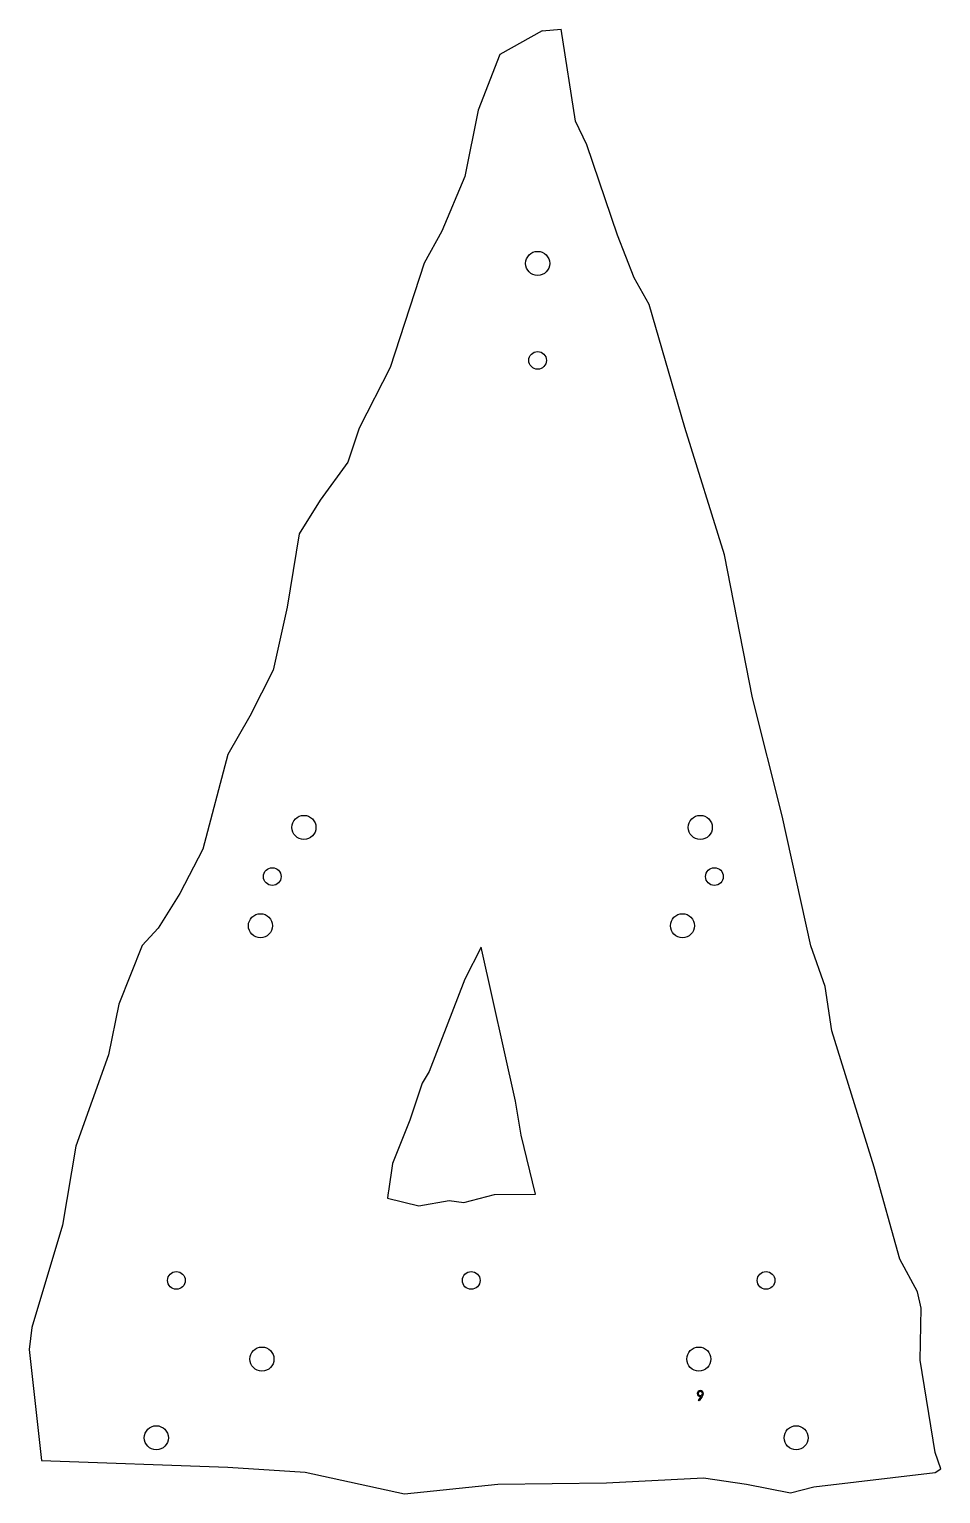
# Model space of a CAD drawing. Header units: millimetres. Extents: x 71 to 535, y 120 to 864.
import ezdxf

# ---------------------------------------------------------------- set-up
doc = ezdxf.new("R2010")
doc.units = ezdxf.units.MM
doc.linetypes.add('SLD-Durchgehend', pattern=[0])

msp = doc.modelspace()

# ---------------------------------------------------------------- linework, layer by layer
at = {"color": 7, "linetype": 'SLD-Durchgehend', "lineweight": 25}
for p, q in [((332.31, 863.56), (341.97, 864.34)), ((349.22, 817.56), (341.97, 864.34)), ((332.31, 863.56), (310.81, 851.49)), ((310.81, 851.49), (299.69, 823.24)), ((299.69, 823.24), (292.91, 789.53)), ((355.01, 805.64), (349.22, 817.56)), ((370.6, 759.58), (355.01, 805.64)), ((292.91, 789.53), (281.31, 761.74)), ((281.31, 761.74), (272.36, 745.46)), ((379.08, 737.93), (370.6, 759.58)), ((272.36, 745.46), (255.06, 692.41)), ((386.83, 724.46), (379.08, 737.93)), ((404.95, 661.93), (386.83, 724.46)), ((255.06, 692.41), (239.26, 661.61)), ((239.26, 661.61), (233.42, 644.2)), ((425, 597.06), (404.95, 661.93)), ((233.42, 644.2), (219.44, 624.99)), ((219.44, 624.99), (208.7, 607.76)), ((208.7, 607.76), (202.64, 570.51)), ((439.37, 524.37), (425, 597.06)), ((202.64, 570.51), (195.48, 538.57)), ((195.48, 538.57), (183.52, 515.09)), ((454.41, 464.36), (439.37, 524.37)), ((183.52, 515.09), (172.38, 495.56)), ((172.38, 495.56), (159.66, 447.55)), ((468.99, 398.28), (454.41, 464.36)), ((159.66, 447.55), (147.95, 424.9)), ((147.95, 424.9), (136.93, 407.27)), ((136.93, 407.27), (128.81, 398.51)), ((128.81, 398.51), (116.96, 368.69)), ((301.3, 397.62), (292.95, 381.38)), ((318.8, 319.32), (301.3, 397.62)), ((476.21, 377.63), (468.99, 398.28)), ((292.95, 381.38), (274.79, 334.37)), ((479.71, 355.15), (476.21, 377.63)), ((116.96, 368.69), (111.71, 342.99)), ((501.26, 285.75), (479.71, 355.15)), ((111.71, 342.99), (95.07, 296.46)), ((271.34, 328.48), (264.96, 309.7)), ((274.79, 334.37), (271.34, 328.48)), ((321.65, 302.15), (318.8, 319.32)), ((264.96, 309.7), (256.21, 287.71)), ((329, 272.12), (321.65, 302.15)), ((95.07, 296.46), (88.21, 256.37)), ((256.21, 287.71), (254.13, 273.62)), ((514.35, 238.97), (501.26, 285.75)), ((254.04, 272.96), (253.61, 270.06)), ((253.61, 270.06), (269.56, 266.22)), ((254.13, 273.62), (254.04, 272.96)), ((269.56, 266.22), (285.05, 268.93)), ((285.05, 268.93), (292.47, 267.79)), ((292.47, 267.79), (308.02, 271.88)), ((308.02, 271.88), (329, 272.12)), ((88.21, 256.37), (72.75, 204.32)), ((523.27, 222.4), (514.35, 238.97)), ((525.13, 214.09), (523.27, 222.4)), ((524.64, 187.65), (525.13, 214.09)), ((72.75, 204.32), (71.39, 193.13)), ((71.39, 193.13), (77.54, 136.6)), ((532.32, 140.65), (524.64, 187.65)), ((77.54, 136.6), (172.47, 133.29)), ((535.09, 132.5), (532.32, 140.65)), ((172.47, 133.29), (211.67, 130.77)), ((211.67, 130.77), (262.24, 119.77)), ((364.98, 125.23), (414.32, 127.89)), ((414.32, 127.89), (436.23, 124.68)), ((470.45, 123.24), (532.31, 130.5)), ((532.31, 130.5), (535.09, 132.5)), ((262.24, 119.77), (309.7, 124.62)), ((309.7, 124.62), (364.98, 125.23)), ((436.23, 124.68), (458.65, 120.2)), ((458.65, 120.2), (470.45, 123.24))]:
    msp.add_line(p, q, dxfattribs=at)
at = {"color": 2, "linetype": 'SLD-Durchgehend', "lineweight": 25, "true_color": 0xffff00}
for p, q in [((411.83, 167.21), (413.22, 169.24)), ((412.19, 166.96), (411.83, 167.21)), ((413.73, 169.21), (412.19, 166.96))]:
    msp.add_line(p, q, dxfattribs=at)
at = {"color": 2, "linetype": 'SLD-Durchgehend', "lineweight": 25, "true_color": 0xffff00, "flags": 128}
for points in [[(413.22, 169.24), (412.93, 169.21), (412.69, 169.2)], [(414.3, 170.68), (414.09, 169.81), (413.73, 169.21)]]:
    msp.add_lwpolyline(points, dxfattribs=at)
at = {"color": 7, "linetype": 'SLD-Durchgehend', "lineweight": 25}
for centre, radius in [((330.02, 745.3), 6.12), ((330.02, 696.01), 4.5), ((211.12, 458.55), 6.12), ((412.77, 458.55), 6.12), ((195.02, 433.55), 4.5), ((419.95, 433.55), 4.5), ((188.99, 408.55), 6.12), ((403.7, 408.55), 6.12), ((146.21, 228.22), 4.5), ((296.21, 228.22), 4.5), ((446.2, 228.22), 4.5), ((189.76, 188.22), 6.12), ((412.02, 188.22), 6.12), ((136.02, 148.22), 6.12), ((461.52, 148.22), 6.12)]:
    msp.add_circle(centre, radius, dxfattribs=at)
at = {"color": 2, "linetype": 'SLD-Durchgehend', "lineweight": 25, "true_color": 0xffff00}
for centre, radius, start, end in [((412.71, 170.67), 1.55, 88.32537, 179.46981), ((412.66, 170.65), 1.05, 86.22551, 176.9397), ((412.79, 170.64), 1.06, 3.64758, 93.39035), ((412.78, 170.69), 1.53, 359.64559, 90.83792), ((412.64, 170.68), 1.48, 180.03612, 271.86848), ((412.7, 170.8), 1.09, 185.11868, 274.00381), ((412.85, 170.72), 1.01, 265.88768, 359.46029)]:
    msp.add_arc(centre, radius, start, end, dxfattribs=at)

doc.saveas('drawing.dxf')
